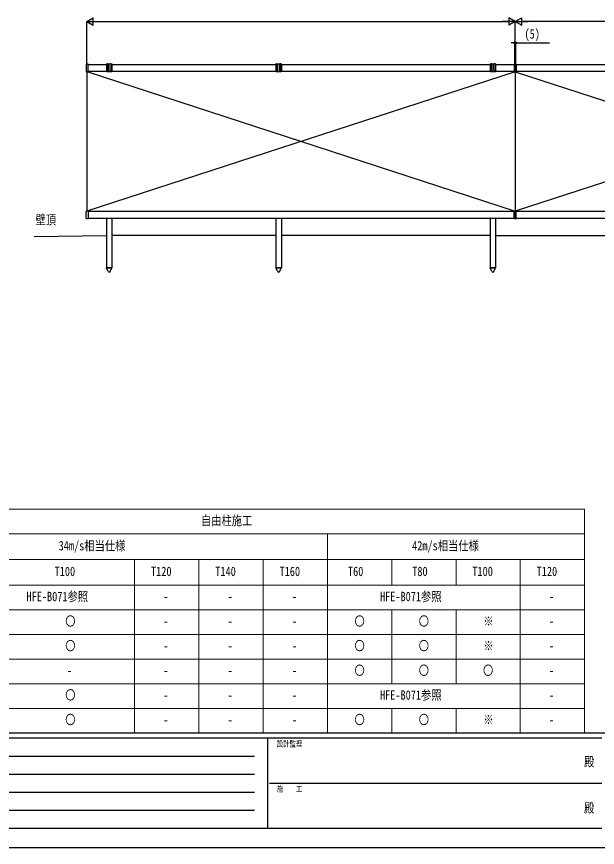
# Model space of a CAD drawing. Units: millimetres, scale not verified. Extents: x -5046 to 5046, y -3564 to 3564.
# Drawn here: x -2737 to -26, y -3564 to 316 of the extents above; entities that cross this region are included whole.
import ezdxf
from ezdxf.enums import TextEntityAlignment as Align

# ---------------------------------------------------------------- set-up
doc = ezdxf.new("R2010")
doc.units = ezdxf.units.MM
doc.header["$LTSCALE"] = 18
doc.layers.add('0-1_TABLE1', color=7, linetype='Continuous', lineweight=18)
for name, color, linetype in [('0-2_USER1', 3, 'Continuous'), ('0-3_YKK_A1', 4, 'Continuous'), ('0-4_YKK_D', 6, 'Continuous'), ('0-5_YKK_ZWAK', 7, 'Continuous')]:
    doc.layers.add(name, color=color, linetype=linetype)
doc.styles.add('ＭＳ ゴシック', font='')
doc.styles.get('ＭＳ ゴシック').set_extended_font_data('MS Gothic')

msp = doc.modelspace()

# ---------------------------------------------------------------- linework, layer by layer
at = {"layer": '0-1_TABLE1'}
for p, q in [((-4685.98, -1985), (-85.98, -1985)), ((-85.98, -1985), (-85.98, -3030)), ((-3385.98, -2100), (-85.98, -2100)), ((-1285.98, -2100), (-1285.98, -3030)), ((-4085.98, -2220), (-85.98, -2220)), ((-2185.98, -2220), (-2185.98, -3030)), ((-1885.98, -2220), (-1885.98, -3030)), ((-1585.98, -2220), (-1585.98, -3030)), ((-985.98, -2220), (-985.98, -2340)), ((-685.98, -2220), (-685.98, -2340)), ((-385.98, -2220), (-385.98, -3030)), ((-4685.98, -2340), (-85.98, -2340)), ((-4685.98, -2455), (-85.98, -2455)), ((-985.98, -2455), (-985.98, -2800)), ((-685.98, -2455), (-685.98, -2800)), ((-4685.98, -2570), (-85.98, -2570)), ((-4085.98, -2685), (-85.98, -2685)), ((-4685.98, -2800), (-85.98, -2800)), ((-4085.98, -2915), (-85.98, -2915)), ((-985.98, -2915), (-985.98, -3030)), ((-685.98, -2915), (-685.98, -3030)), ((-4685.98, -3030), (-85.98, -3030))]:
    msp.add_line(p, q, dxfattribs=at)
at = {"layer": '0-3_YKK_A1'}
for p, q in [((-2411.62, 92.87), (-2411.62, 60.23)), ((-2403.94, 94.28), (-2410.68, 93.87)), ((-2403.62, 93.17), (-2317.12, 93.17)), ((-2314.62, 94.57), (-2317.12, 94.57)), ((-2317.12, 94.57), (-2317.12, 61.56)), ((-2314.62, 65.67), (-2314.62, 94.57)), ((-2313.62, 95.57), (-2310.62, 95.57)), ((-2299.62, 94.57), (-2309.62, 94.57)), ((-2309.62, 94.57), (-2309.62, 65.67)), ((-2299.62, 65.67), (-2299.62, 94.57)), ((-2295.62, 95.57), (-2298.62, 95.57)), ((-2292.12, 94.57), (-2294.62, 94.57)), ((-2294.62, 94.57), (-2294.62, 65.67)), ((-2292.12, 94.57), (-2292.12, 61.56)), ((-2292.12, 93.17), (-1526.25, 93.17)), ((-1523.75, 94.57), (-1526.25, 94.57)), ((-1526.25, 94.57), (-1526.25, 61.56)), ((-1523.75, 65.67), (-1523.75, 94.57)), ((-1522.75, 95.57), (-1519.75, 95.57)), ((-1508.75, 94.57), (-1518.75, 94.57)), ((-1518.75, 94.57), (-1518.75, 65.67)), ((-1508.75, 65.67), (-1508.75, 94.57)), ((-1504.75, 95.57), (-1507.75, 95.57)), ((-1501.25, 94.57), (-1503.75, 94.57)), ((-1503.75, 94.57), (-1503.75, 65.67)), ((-1501.25, 94.57), (-1501.25, 61.56)), ((-1501.25, 93.17), (-526.12, 93.17)), ((-523.62, 94.57), (-526.12, 94.57)), ((-526.12, 94.57), (-526.12, 61.56)), ((-523.62, 65.67), (-523.62, 94.57)), ((-522.62, 95.57), (-519.62, 95.57)), ((-508.62, 94.57), (-518.62, 94.57)), ((-518.62, 94.57), (-518.62, 65.67)), ((-508.62, 65.67), (-508.62, 94.57)), ((-504.62, 95.57), (-507.62, 95.57)), ((-501.12, 94.57), (-503.62, 94.57)), ((-503.62, 94.57), (-503.62, 65.67)), ((-501.12, 94.57), (-501.12, 61.56)), ((-501.12, 93.17), (-414.12, 93.17)), ((-414.12, 93.83), (-414.12, 93.03)), ((-414.12, 93.03), (-414.12, 59.79)), ((-409.62, 94.29), (-413.94, 94.03)), ((-409.62, 93.29), (-409.62, 59.79)), ((-409.62, 93.17), (-409.62, -626.83)), ((-405.12, 93.83), (-405.12, 93.03)), ((-405.12, 93.03), (473.88, 93.1)), ((-405.12, 93.03), (-405.12, 59.79)), ((-2403.94, 58.82), (-2410.68, 59.23)), ((-2409.62, 59.17), (-409.62, -592.27)), ((-2409.62, 59.17), (-2409.62, -592.82)), ((-409.62, 58.79), (-2409.62, -592.82)), ((-2403.62, 59.12), (-2403.62, 59.8)), ((-414.12, 59.17), (-2403.62, 59.17)), ((-2315.12, 59.56), (-2305.34, 59.56)), ((-2303.91, 59.56), (-2294.12, 59.56)), ((-1524.25, 59.56), (-1514.47, 59.56)), ((-1513.04, 59.56), (-1503.25, 59.56)), ((-524.12, 59.56), (-514.33, 59.56)), ((-512.9, 59.56), (-503.12, 59.56)), ((-414.12, 59.79), (-414.12, 58.99)), ((-413.56, 58.79), (-409.62, 58.79)), ((-409.62, 58.79), (-409.62, 59.79)), ((-409.62, 59.17), (-409.62, -592.82)), ((1590.37, 58.87), (-409.62, -592.27)), ((-405.69, 58.79), (-409.62, 58.79)), ((-409.62, 58.79), (1590.37, -592.53)), ((-405.12, 59.79), (-405.12, 58.99)), ((1584.38, 59.17), (-405.12, 59.17)), ((-2411.62, -626.53), (-2411.62, -593.89)), ((-2403.94, -592.47), (-2410.68, -592.89)), ((-2403.62, -592.77), (-2403.62, -593.46)), ((-2403.62, -592.83), (-414.12, -592.83)), ((-414.12, -593.27), (-414.12, -592.47)), ((-414.12, -626.5), (-414.12, -593.27)), ((-413.56, -592.27), (-409.62, -592.27)), ((-409.62, -592.27), (-409.62, -593.27)), ((-405.69, -592.27), (-409.62, -592.27)), ((-409.62, -626.77), (-409.62, -593.27)), ((-405.12, -593.27), (-405.12, -592.47)), ((-405.12, -592.83), (1584.38, -592.83)), ((-405.12, -626.5), (-405.12, -593.27)), ((-2403.94, -627.94), (-2410.68, -627.52)), ((-414.12, -626.83), (-2403.62, -626.83)), ((-2292.12, -626.83), (-2292.12, -856.83)), ((-1501.25, -626.83), (-1501.25, -856.83)), ((-526.12, -626.83), (-526.12, -856.83)), ((-414.12, -627.3), (-414.12, -626.5)), ((-409.62, -627.77), (-413.94, -627.5)), ((-405.12, -627.3), (-405.12, -626.5)), ((1584.38, -626.83), (-405.12, -626.83)), ((-2655.27, -710.39), (-2317.12, -706.83)), ((-1526.25, -706.83), (-2292.12, -706.83)), ((-526.12, -706.83), (-1501.25, -706.83)), ((-526.12, -706.83), (-526.12, -706.83)), ((-501.12, -706.83), (473.88, -706.83)), ((-2317.32, -857.83), (-2317.32, -856.83)), ((-2291.92, -856.83), (-2317.32, -856.83)), ((-2309.08, -874.09), (-2317.32, -857.83)), ((-2292.12, -856.83), (-2317.12, -856.83)), ((-2300.16, -874.09), (-2291.92, -857.83)), ((-2291.92, -856.83), (-2291.92, -857.83)), ((-1526.45, -857.83), (-1526.45, -856.83)), ((-1501.05, -856.83), (-1526.45, -856.83)), ((-1518.21, -874.09), (-1526.45, -857.83)), ((-1501.25, -856.83), (-1526.25, -856.83)), ((-1509.29, -874.09), (-1501.05, -857.83)), ((-1501.05, -856.83), (-1501.05, -857.83)), ((-526.32, -856.83), (-526.32, -857.83)), ((-526.32, -856.83), (-500.92, -856.83)), ((-518.08, -874.09), (-526.32, -857.83)), ((-526.12, -856.83), (-501.12, -856.83)), ((-509.16, -874.09), (-500.92, -857.83)), ((-500.92, -857.83), (-500.92, -856.83))]:
    msp.add_line(p, q, dxfattribs=at)
for points in [[(-2403.62, 59.8), (-2403.62, 93.3), (-2403.62, 93.98)], [(-409.62, 93.29), (-409.62, 94.29), (-405.31, 94.03)], [(-2403.62, -593.46), (-2403.62, -626.96), (-2403.62, -627.64)], [(-2317.12, -626.83), (-2317.12, -856.83), (-2292.12, -856.83), (-2317.12, -856.83)], [(-1526.25, -626.83), (-1526.25, -856.83), (-1501.25, -856.83), (-1526.25, -856.83)], [(-501.12, -626.83), (-501.12, -856.83), (-526.12, -856.83), (-501.12, -856.83)], [(-409.62, -626.77), (-409.62, -627.77), (-405.31, -627.5)]]:
    msp.add_lwpolyline(points, dxfattribs=at)
for centre, radius, start, end in [((-2410.62, 92.87), 1, 93.5, 180), ((-2403.92, 93.98), 0.3, 0, 93.5), ((-2317.12, 92.57), 2, 90, 162.54246), ((-2313.62, 94.57), 1, 90, 180), ((-2310.62, 94.57), 1, 0, 90), ((-2298.62, 94.57), 1, 90, 180), ((-2295.62, 94.57), 1, 0, 90), ((-2292.12, 92.57), 2, 17.45754, 90), ((-1526.25, 92.57), 2, 90, 162.54246), ((-1522.75, 94.57), 1, 90, 180), ((-1519.75, 94.57), 1, 0, 90), ((-1507.75, 94.57), 1, 90, 180), ((-1504.75, 94.57), 1, 0, 90), ((-1501.25, 92.57), 2, 17.45754, 90), ((-526.12, 92.57), 2, 90, 162.54246), ((-522.62, 94.57), 1, 90, 180), ((-519.62, 94.57), 1, 0, 90), ((-507.62, 94.57), 1, 90, 180), ((-504.62, 94.57), 1, 0, 90), ((-501.12, 92.57), 2, 17.45754, 90), ((-413.92, 93.83), 0.2, 93.5, 180), ((-405.32, 93.83), 0.2, 0, 86.5), ((-2410.62, 60.23), 1, 180, 266.5), ((-2403.92, 59.12), 0.3, 266.5, 0), ((-2315.12, 61.56), 2, 180, 270), ((-2312.12, 65.67), 2.5, 180, 0), ((-2304.62, 58.86), 1, 44.427, 135.573), ((-2297.12, 65.67), 2.5, 180, 0), ((-2294.12, 61.56), 2, 270, 0), ((-1524.25, 61.56), 2, 180, 270), ((-1521.25, 65.67), 2.5, 180, 0), ((-1513.75, 58.86), 1, 44.427, 135.573), ((-1506.25, 65.67), 2.5, 180, 0), ((-1503.25, 61.56), 2, 270, 0), ((-524.12, 61.56), 2, 180, 270), ((-521.12, 65.67), 2.5, 180, 0), ((-513.62, 58.86), 1, 44.427, 135.573), ((-506.12, 65.67), 2.5, 180, 0), ((-503.12, 61.56), 2, 270, 0), ((-413.92, 58.99), 0.201, 179.90369, 269.4192), ((-405.33, 58.99), 0.201, 270.5808, 0.09631), ((-2410.62, -593.89), 1, 93.5, 180), ((-2403.92, -592.77), 0.3, 0, 93.5), ((-413.92, -592.47), 0.201, 90.5808, 180.09631), ((-405.33, -592.47), 0.201, 359.90369, 89.4192), ((-2410.62, -626.53), 1, 180, 266.5), ((-2403.92, -627.64), 0.3, 266.5, 0), ((-413.92, -627.3), 0.2, 180, 266.5), ((-405.32, -627.3), 0.2, 273.5, 0), ((-2304.62, -871.83), 5, 206.87405, 333.12595), ((-2304.62, -871.83), 5, 225.20979, 314.79021), ((-1513.75, -871.83), 5, 206.87405, 333.12595), ((-1513.75, -871.83), 5, 225.20979, 314.79021), ((-513.62, -871.83), 5, 206.87405, 333.12595), ((-513.62, -871.83), 5, 225.20979, 314.79021)]:
    msp.add_arc(centre, radius, start, end, dxfattribs=at)
for centre, start_param, end_param in [((-413.56, 59.79), 4.6587856, 4.712389), ((-405.69, 59.79), 4.712389, 4.7659923), ((-413.56, -593.27), 1.5707963, 1.6243997), ((-405.69, -593.27), 1.517193, 1.5707963)]:
    msp.add_ellipse(centre, major_axis=(6.74, 0), ratio=0.148374, start_param=start_param, end_param=end_param, dxfattribs=at)
at = {"layer": '0-4_YKK_D'}
for p, q in [((-2409.62, 293.17), (-2379.31, 310.67)), ((-2379.31, 275.67), (-2379.31, 310.67)), ((-409.62, 293.17), (-439.93, 310.67)), ((-439.93, 310.67), (-439.93, 275.67)), ((-409.62, 293.17), (-379.31, 310.67)), ((-379.31, 275.67), (-379.31, 310.67)), ((-2409.62, 94.17), (-2409.62, 294.17)), ((-2409.62, 293.17), (-2379.31, 275.67)), ((-2409.62, 293.17), (-2349, 293.17)), ((-2374.62, 293.17), (-444.62, 293.17)), ((-409.62, 293.17), (-470.24, 293.17)), ((-409.62, 293.17), (-439.93, 275.67)), ((-409.62, 94.17), (-409.62, 294.17)), ((-409.62, 123.66), (-409.62, 294.17)), ((-409.62, 293.17), (-379.31, 275.67)), ((-409.62, 293.17), (-349, 293.17)), ((1555.38, 293.17), (-374.62, 293.17)), ((-412.12, 94.17), (-412.12, 194.17)), ((-407.12, 94.17), (-407.12, 194.17)), ((-412.12, 193.17), (-429.12, 193.17)), ((-412.12, 193.17), (-407.12, 193.17)), ((-407.12, 193.17), (-250.32, 193.17))]:
    msp.add_line(p, q, dxfattribs=at)
for centre in [(-412.12, 193.17), (-407.12, 193.17)]:
    msp.add_circle(centre, 4.25, dxfattribs=at)
at = {"layer": '0-5_YKK_ZWAK'}
for p, q in [((4674.02, -3030), (-4685.98, -3030)), ((-1565.98, -3054), (-4685.98, -3054)), ((-1565.98, -3054), (-1565.98, -3474)), ((-5.98, -3054), (-1565.98, -3054)), ((-4634.98, -3138), (-1625.98, -3138)), ((-4634.98, -3222), (-1625.98, -3222)), ((-1556.98, -3264), (-5.98, -3264)), ((-4634.98, -3306), (-1625.98, -3306)), ((-4634.98, -3390), (-1625.98, -3390)), ((-4685.98, -3474), (-1565.98, -3474)), ((-1565.98, -3474), (-5.98, -3474))]:
    msp.add_line(p, q, dxfattribs=at)
msp.add_lwpolyline([(-5046, -3564), (5046, -3564), (5046, 3564), (-5046, 3564)], close=True, dxfattribs=at)

# ---------------------------------------------------------------- texts
at = {"layer": '0-1_TABLE1', "style": 'ＭＳ ゴシック', "width": 0.8}
for s, p in [('自由柱施工', (-1876.78, -2072.5)), ('34m/s相当仕様', (-2540.78, -2190)), ('42m/s相当仕様', (-890.78, -2190)), ('T100', (-2559.58, -2310)), ('T120', (-2109.58, -2310)), ('T140', (-1809.58, -2310)), ('T160', (-1509.58, -2310)), ('T60', (-1190.38, -2310)), ('T80', (-890.38, -2310)), ('T100', (-609.58, -2310)), ('T120', (-309.58, -2310)), ('HFE-B071参照', (-2690.78, -2427.5)), ('HFE-B071参照', (-1040.78, -2427.5)), ('-', (-2051.98, -2427.5)), ('-', (-1751.98, -2427.5)), ('-', (-1451.98, -2427.5)), ('-', (-251.98, -2427.5)), ('〇', (-2509.98, -2542.5)), ('〇', (-1159.98, -2542.5)), ('〇', (-859.98, -2542.5)), ('-', (-2051.98, -2542.5)), ('-', (-1751.98, -2542.5)), ('-', (-1451.98, -2542.5)), ('※', (-558.38, -2542.5)), ('-', (-251.98, -2542.5)), ('〇', (-2509.98, -2657.5)), ('〇', (-1159.98, -2657.5)), ('〇', (-859.98, -2657.5)), ('-', (-2051.98, -2657.5)), ('-', (-1751.98, -2657.5)), ('-', (-1451.98, -2657.5)), ('※', (-558.38, -2657.5)), ('-', (-251.98, -2657.5)), ('〇', (-1159.98, -2772.5)), ('〇', (-859.98, -2772.5)), ('〇', (-559.98, -2772.5)), ('-', (-2501.98, -2772.5)), ('-', (-2051.98, -2772.5)), ('-', (-1751.98, -2772.5)), ('-', (-1451.98, -2772.5)), ('-', (-251.98, -2772.5)), ('〇', (-2509.98, -2887.5)), ('HFE-B071参照', (-1040.78, -2887.5)), ('-', (-2051.98, -2887.5)), ('-', (-1751.98, -2887.5)), ('-', (-1451.98, -2887.5)), ('-', (-251.98, -2887.5)), ('〇', (-2509.98, -3002.5)), ('〇', (-1159.98, -3002.5)), ('〇', (-859.98, -3002.5)), ('※', (-558.38, -3002.5)), ('-', (-2051.98, -3002.5)), ('-', (-1751.98, -3002.5)), ('-', (-1451.98, -3002.5)), ('-', (-251.98, -3002.5))]:
    msp.add_text(s, height=43.99, dxfattribs=at).set_placement(p, align=Align.BOTTOM_LEFT)
at = {"layer": '0-2_USER1', "style": 'ＭＳ ゴシック', "width": 0.8}
msp.add_text('壁頂', height=43.99, dxfattribs=at).set_placement((-2648.74, -668.04), align=Align.BOTTOM_LEFT)
at = {"layer": '0-4_YKK_D', "style": 'ＭＳ ゴシック', "width": 0.8}
msp.add_text('(5)', height=43.99, dxfattribs=at).set_placement((-366.12, 200.17), align=Align.BOTTOM_LEFT)
at = {"layer": '0-5_YKK_ZWAK', "style": 'ＭＳ ゴシック', "width": 0.8}
for s, height, p in [('設計監理', 26.39, (-1521.98, -3102)), ('殿', 43.99, (-88.4, -3199)), ('施\u3000\u3000工', 26.39, (-1521.98, -3312)), ('殿', 43.99, (-88.4, -3415))]:
    msp.add_text(s, height=height, dxfattribs=at).set_placement(p, align=Align.BOTTOM_LEFT)

doc.saveas('drawing.dxf')
